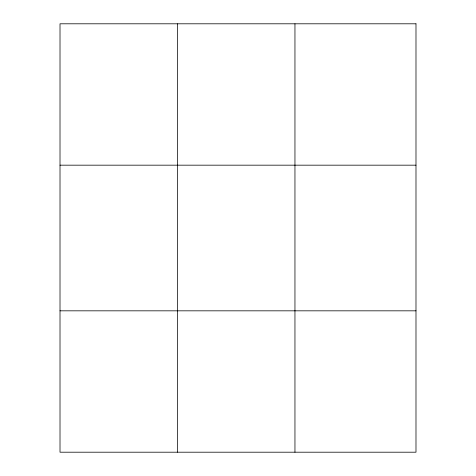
<?xml version="1.0" encoding="UTF-8"?>
<svg xmlns="http://www.w3.org/2000/svg" width="476" height="476" viewBox="0 0 476 476"><rect width="100%" height="100%" fill="white"/><g stroke="black" fill="none" stroke-linecap="round" stroke-linejoin="round"><path stroke-width="0.71" d="M177.483 23.8L177.483 452.2M294.953 23.8L294.953 452.2M60.012 165.172L415.988 165.172M60.012 310.828L415.988 310.828M415.988 23.8L415.988 452.2L60.012 452.2L60.012 23.8L415.988 23.8"/></g></svg>
